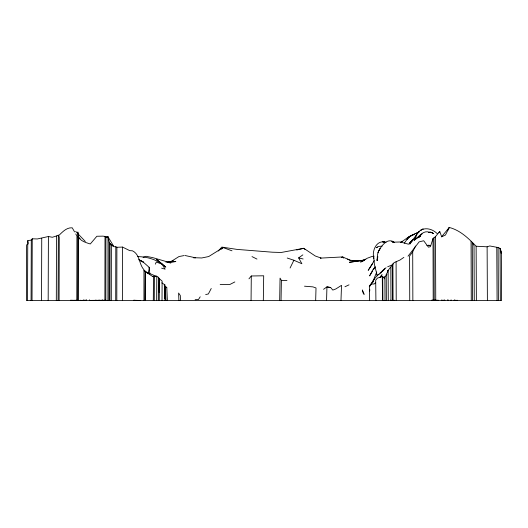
<?xml version="1.0" encoding="UTF-8"?>
<svg xmlns="http://www.w3.org/2000/svg" width="528" height="528" viewBox="0 0 528 528"><rect width="100%" height="100%" fill="white"/><g stroke="black" fill="none" stroke-linecap="round" stroke-linejoin="round"><path stroke-width="0.79" d="M83.226 299.996L83.226 300.538L80.058 300.267M86.394 300.538L86.394 299.805M89.569 300.538L89.569 299.805M95.891 299.97L95.891 300.538L89.562 300.399L105.402 300.234M99.066 300.538L99.066 299.97M102.234 300.003L102.234 300.538L102.227 300.029M107.95 300.538L107.996 236.815L102.953 236.141L96.855 236.26L90.288 243.969C85.985 242.642 81.167 241.283 78.481 237.343L77.854 231.964L77.708 300.538M393.974 300.34L393.974 300.043M441.56 300.538L441.56 300.036M447.909 299.937L447.909 300.538L447.916 299.825M451.084 300.538L451.084 299.825M56.318 300.538L56.476 235.99L58.331 235.165L59.248 237.032L59.083 300.538M76.798 300.538L76.93 235.996L75.755 233.95M78.349 300.538L78.481 237.343M104.887 300.538L105.013 236.564L105.923 237.527L105.831 300.538M109.072 300.538L109.157 242.088L107.996 236.815L105.923 237.527M109.903 300.538L110.015 243.626L109.157 242.088M111.283 300.538L111.368 244.794L110.015 243.626L110.933 244.985M115.724 300.538L115.804 246.774L114.081 246.695L110.015 243.626L112.636 245.969L111.368 244.794M116.807 300.538L116.886 247.269L115.804 246.774M122.384 300.538L122.516 247.078L116.886 247.269M143.953 300.538L143.966 269.749C138.884 264.297 140.052 254.417 132.442 250.807L129.776 250.642L122.516 247.078M145.279 271.181L145.127 300.538L145.279 271.181L144.032 270.303M27.535 300.538L27.753 240.669L31.284 240.049L32.241 238.801L37.356 238.96L48.404 236.518L52.312 237.27L56.476 235.99M31.073 300.538L31.284 240.049M32.036 300.538L32.241 238.801M41.54 300.538L41.738 238.286M48.18 300.538L48.404 236.518M58.087 300.538L58.331 235.165M145.213 271.478L152.731 276.599L153.49 276.21L153.298 300.538M154.255 300.538L154.394 276.758L153.272 276.494M158.294 300.538L158.44 277.279L144.712 271.333M162.017 300.538L162.116 281.12L159.284 278.659L158.44 277.279M156.644 300.538L156.803 276.276L155.991 276.098M159.192 292.433L159.284 278.659M159.251 300.538L159.39 278.593M251.064 300.538L251.295 275.986L263.696 275.788L263.32 300.538M279.675 300.538L280.058 278.104L281.404 280.414L281.041 300.538M315.671 300.538L316.015 287.958L312.893 286.869L304.498 286.196M326.561 300.538L326.938 286.876L330.673 287.529L332.812 290.09L335.834 288.948L341.53 285.338L340.976 300.538M369.712 290.974L369.785 289.562M386.371 300.538L386.232 274.408L387.4 272.375L387.466 271.28L394.112 262.594L399.894 260.086L403.867 257.38M377.249 259.367L377.164 260.634C377.216 256.549 377.335 251.948 380.068 248.642L378.741 250.859C381.553 245.639 387.737 237.164 394.231 242.458L391.967 241.204L394.231 242.458M377.124 260.403L377.269 258.872M377.441 258.304L377.883 256.766M372.346 282.889L376.715 272.019M28.34 243.751L26.657 244.847L26.624 245.593L26.4 300.538L501.6 300.538L501.329 251.896L500.056 248.391L498.095 247.52L489.773 245.962L487.12 246.814L476.124 246.233C468.494 238.333 460.244 230.281 449.262 227.462L445.474 235.019L441.692 236.828L439.745 231.403L435.514 236.603L433.013 238.511L430.445 246.635L428.459 247.177L423.7 240.748L419.12 241.87L408.019 256.225M164.644 298.921L164.472 286.011L164.861 284.797L161.812 282.883M415.133 239.026L415.721 237.263L414.17 239.93M415.041 239.052C417.417 227.218 429.205 225.878 437.21 233.594M387.4 272.375L388.139 270.244L388.278 300.538M372.86 282.302L373.982 279.431L370.148 285.859L369.356 285.991L369.64 300.538M384.199 278.837L384.866 276.692L386.377 275.339M416.057 236.254L416.909 234.26L411.979 240.893L409.754 242.999L412.262 240.649L409.035 243.626M155.324 264.165L156.288 262.04L161.964 264.112L165.132 269.168L161.621 268.151M410.249 243.335L412.328 240.339L420.493 236.188L417.503 238.003M415.523 246.068L412.705 251.823L409.583 256.08L409.741 300.538M290.09 268.006L293.891 260.245L301.897 263.749L298.637 257.888L302.854 254.866M447.817 230.254L449.262 227.462L441.547 236.834M211.24 288.493L208.362 293.964L205.669 294.558M407.154 239.474C408.87 235.62 413.51 234.392 417.14 233.013L415.028 233.673M438.979 232.815L439.745 231.403M404.356 243.151L408.038 237.851M407.174 239.323L409.642 236.478L414.44 234.241L407.926 237.435L400.838 242.431M372.511 271.187L369.587 275.906L372.854 269.742L375.17 266.845M373.349 269.834L375.019 267.135M374.26 260.621L368.201 270.343L372.596 263.696M200.211 296.802L198.436 299.574L195.122 299.693M382.206 271.577L386.047 267.696M375.685 282.704L373.956 284.123L372.867 283.859L371.25 284.414L369.567 285.912L375.547 277.418L384.727 268.567M382.912 300.538L382.708 277.444L383.189 276.778L382.285 276.527L377.355 278.137L375.692 280.216L375.91 300.538M412.883 239.798L410.058 243.302M380.153 277.273L382.067 274.745L380.008 277.226M147.596 273.313L148.335 272.356L149.233 268.759L149.12 267.293L143.642 262.462L139.267 260.159M248.952 278.837L251.295 275.986M369.567 285.912L370.979 284.242M218.269 251.024L221.826 247.084L236.947 249.394L272.435 252.206L281.226 252.47L303.772 248.299L315.262 255.988L321.116 258.086L320.476 258.113L342.692 256.938L350.929 260.654M414.883 239.191L415.919 238.055M420.09 235.778L422.11 233.884M58.304 235.983C62.198 232.307 66.337 227.363 72.237 227.806L74.58 231.904M221.516 249.196L223.106 247.579L232.003 250.813M381.691 272.217L380.457 273.346M414.427 239.969C418.915 236.999 423.179 229.733 429.383 232.3L428.802 232.267L431.284 232.346L433.574 233.574L431.284 232.346M400.891 242.411L402.026 241.54L400.356 242.583M418.242 237.719L419.397 236.854M323.572 289.311L326.938 286.876L330.673 287.529M164.472 286.011L165.383 286.77L164.914 287.08L165.469 286.882L164.545 285.879L166.808 287.668L167.363 300.538M152.731 276.599L153.49 276.21M369.356 285.991L370.141 285.483L370.148 285.859M170.795 261.71L178.985 256.542L184.054 255.585M223.106 247.579L208.712 256.542L201.742 257.974L193.367 257.684M414.988 239.686L414.328 240.095L415.82 239.25M377.434 247.045L376.167 247.771L378.688 246.398L382.114 246.154M234.841 281.945L229.852 284.486L220.163 284.572M171.798 261.644L173.27 260.905L167.937 262.106M344.962 286.75L349.021 284.849M387.671 266.785L392.766 264.647M379.117 274.342L376.543 275.068L376.721 273.702L374.352 264.099L373.758 257.512L373.798 258.278C371.752 251.321 376.24 239.996 384.833 242.101L382.642 241.811L386.1 242.2M364.676 260.284L360.611 262.066L367.105 258.291L371.93 256.496L374.246 256.199M415.965 233.376L418.961 232.36M143.114 257.294L146.065 256.298L152.651 257.605L170.894 262.904L168.01 262.555M341.332 257.393L342.692 256.938L343.748 258.139M362.017 260.469L365.838 259.334M296.723 250.008L303.772 248.299L304.94 249.454M409.603 244.088L410.045 244.022M364.551 260.106L349.417 262.284L364.346 260.251M426.822 245.461L429.997 245.368M171.158 262.132L175.844 261.578L165.884 262.159M428.459 232.445L430.604 232.228L429.845 232.254L432.227 232.802M156.803 276.276L152.704 276.368M352.361 261.096L364.333 260.205M70.554 300.538L76.897 300.221M83.226 300.201L86.401 300.201M432.036 300.175L435.211 300.175M454.265 300.201L457.433 300.406L454.258 300.498M133.947 300.234L140.283 300.538M438.379 300.234L435.211 300.234L438.379 300.538M441.56 300.241L444.734 300.241M76.897 300.425L70.554 300.214M281.404 280.414L286.968 280.579M386.232 274.408L387.004 274.435M193.321 257.69L195.452 257.789L185.005 255.506M154.394 276.758L153.014 276.527M137.392 256.601C146.124 256.727 154.843 258.885 161.964 264.112M356.684 261.07L349.859 260.146L347.497 259.004M408.586 244.22L400.31 241.989L392.581 242.187L393.565 242.418M428.32 245.177L430.498 245.54M382.708 277.444L384.087 277.715M298.637 257.888L303.151 258.997M287.232 258.027L293.891 260.245M139.069 259.868L143.385 261.994L138.857 259.664M251.995 256.595L256.964 259.076M145.246 271.808L147.338 272.884M164.208 285.754L166.808 287.668M77.563 236.518L80.111 238.603M75.649 231.363L85.312 241.448M107.996 236.815L113.507 245.969M500.689 250.496L500.056 248.391L500.339 300.538M27.753 240.669L28.195 242.979M149.12 267.293L149.873 273.986M500.894 251.196L501.085 253.242M178.913 300.538L178.589 293.02L180.305 295.528L180.503 300.538M165.469 286.882L165.871 300.538M165 290.248L165.112 294.202M165.383 286.77L165.693 300.538M382.285 276.527L382.516 300.538M164.861 284.797L165.02 300.538M137.122 300.538L137.108 300.307M92.737 300.399L92.73 300.432M498.095 247.52L498.379 300.538M496.789 247.533L497.079 300.538M384.866 276.692L385.011 300.538M487.12 246.814L487.39 300.538M476.124 246.233L476.375 300.538M474.269 300.538L474.032 245.738L472.283 242.484L472.534 300.538M435.514 236.603L435.745 300.538M392.905 263.743L393.063 300.538M392.271 265.28L392.429 300.538M390.812 267.194L390.958 300.538M471.068 241.289L471.266 300.538M434.003 237.818L434.207 300.538M433.013 238.511L433.198 300.538M412.705 251.823L412.856 300.538M396.099 261.908L396.218 300.538M457.433 300.201L457.433 300.538M454.258 299.944L454.258 300.538M444.734 299.937L444.734 300.538M435.211 299.97L435.211 300.538M432.036 299.97L432.036 300.538M393.974 300.531L390.799 300.538L390.799 300.043M105.395 300.029L105.395 300.538M378.503 251.302L378.107 252.787L378.655 250.807L378.503 251.302M418.968 231.515L417.879 232.954L418.968 231.515M411.286 235.448L408.349 237.435L411.286 235.448M423.014 229L420.915 230.089L423.007 229.04M161.707 263.644L156.334 259.268L165.818 267.128L161.707 263.644M364.082 294.221L363.31 293.429L362.314 289.958L364.082 294.221M133.954 300.538L133.973 300.128L133.973 300.538"/></g></svg>
